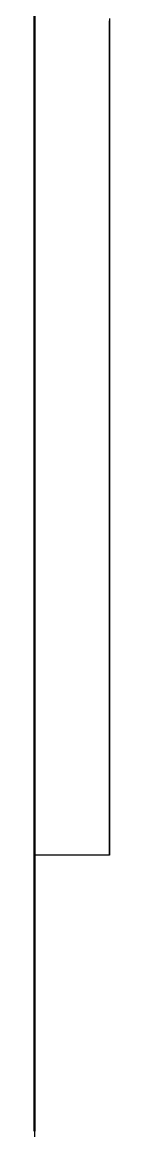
# Model space of a CAD drawing. Header units: millimetres. Extents: x 0 to 594, y 0 to 420.
# Drawn here: x 64 to 64.5, y 214.04 to 221.42 of the extents above; entities that cross this region are included whole.
import ezdxf

# ---------------------------------------------------------------- set-up
doc = ezdxf.new("R2010")
doc.units = ezdxf.units.MM
doc.linetypes.add('ISO02-TRAZOS', pattern=[3.75, 3, -0.75])
doc.layers.add('01-VISIBLE', color=7, linetype='CONTINUOUS', lineweight=50)
doc.layers.add('02-OCULTA', color=4, linetype='ISO02-TRAZOS', lineweight=25)

msp = doc.modelspace()

# ---------------------------------------------------------------- linework, layer by layer
at = {"layer": '01-VISIBLE'}
msp.add_lwpolyline([(64, 214.0375), (64, 214.125), (64, 214.2125), (64, 214.3), (64, 214.3875), (64, 214.475), (64, 214.5625), (64, 214.65), (64, 214.7375), (64, 214.825), (64, 214.9125), (64, 215), (64, 215.0875), (64, 215.175), (64, 215.2625), (64, 215.35), (64, 215.4375), (64, 215.525), (64, 215.6125), (64, 215.7), (64, 215.7875), (64, 215.875), (64, 215.9625), (64, 216.05), (64, 216.1375), (64, 216.225), (64, 216.3125), (64, 216.4), (64, 216.4875), (64, 216.575), (64, 216.6625), (64, 216.75), (64, 216.8375), (64, 216.925), (64, 217.0125), (64, 217.1), (64, 217.1875), (64, 217.275), (64, 217.3625), (64, 217.45), (64, 217.5375), (64, 217.625), (64, 217.7125), (64, 217.8), (64, 217.8875), (64, 217.975), (64, 218.0625), (64, 218.15), (64, 218.2375), (64, 218.325), (64, 218.4125), (64, 218.5), (64, 218.5875), (64, 218.675), (64, 218.7625), (64, 218.85), (64, 218.9375), (64, 219.025), (64, 219.1125), (64, 219.2), (64, 219.2875), (64, 219.375), (64, 219.4625), (64, 219.55), (64, 219.6375), (64, 219.725), (64, 219.8125), (64, 219.9), (64, 219.9875), (64, 220.075), (64, 220.1625), (64, 220.25), (64, 220.3375), (64, 220.425), (64, 220.5125), (64, 220.6), (64, 220.6875), (64, 220.775), (64, 220.8625), (64, 220.95), (64, 221.0375), (64, 221.125), (64, 221.2125), (64, 221.3), (64, 221.3875), (64, 221.475)], dxfattribs=at)
at = {"layer": '02-OCULTA'}
msp.add_line((64.5, 215.875), (64, 215.875), dxfattribs=at)
for points in [[(64, 221.45), (64, 221.4), (64, 221.35), (64, 221.3), (64, 221.25), (64, 221.2), (64, 221.15), (64, 221.1), (64, 221.05), (64, 221), (64, 220.95), (64, 220.9), (64, 220.85), (64, 220.8), (64, 220.75), (64, 220.7), (64, 220.65), (64, 220.6), (64, 220.55), (64, 220.5), (64, 220.45), (64, 220.4), (64, 220.35), (64, 220.3), (64, 220.25), (64, 220.2), (64, 220.15), (64, 220.1), (64, 220.05), (64, 220), (64, 219.95), (64, 219.9), (64, 219.85), (64, 219.8), (64, 219.75), (64, 219.7), (64, 219.65), (64, 219.6), (64, 219.55), (64, 219.5), (64, 219.45), (64, 219.4), (64, 219.35), (64, 219.3), (64, 219.25), (64, 219.2), (64, 219.15), (64, 219.1), (64, 219.05), (64, 219), (64, 218.95), (64, 218.9), (64, 218.85), (64, 218.8), (64, 218.75), (64, 218.7), (64, 218.65), (64, 218.6), (64, 218.55), (64, 218.5), (64, 218.45), (64, 218.4), (64, 218.35), (64, 218.3), (64, 218.25), (64, 218.2), (64, 218.15), (64, 218.1), (64, 218.05), (64, 218), (64, 217.95), (64, 217.9), (64, 217.85), (64, 217.8), (64, 217.75), (64, 217.7), (64, 217.65), (64, 217.6), (64, 217.55), (64, 217.5), (64, 217.45), (64, 217.4), (64, 217.35), (64, 217.3), (64, 217.25), (64, 217.2), (64, 217.15), (64, 217.1), (64, 217.05), (64, 217), (64, 216.95), (64, 216.9), (64, 216.85), (64, 216.8), (64, 216.75), (64, 216.7), (64, 216.65), (64, 216.6), (64, 216.55), (64, 216.5), (64, 216.45), (64, 216.4), (64, 216.35), (64, 216.3), (64, 216.25), (64, 216.2), (64, 216.15), (64, 216.1), (64, 216.05), (64, 216), (64, 215.95), (64, 215.9), (64, 215.85), (64, 215.8), (64, 215.75), (64, 215.7), (64, 215.65), (64, 215.6), (64, 215.55), (64, 215.5), (64, 215.45), (64, 215.4), (64, 215.35), (64, 215.3), (64, 215.25), (64, 215.2), (64, 215.15), (64, 215.1), (64, 215.05), (64, 215), (64, 214.95), (64, 214.9), (64, 214.85), (64, 214.8), (64, 214.75), (64, 214.7), (64, 214.65), (64, 214.6), (64, 214.55), (64, 214.5), (64, 214.45), (64, 214.4), (64, 214.35), (64, 214.3), (64, 214.25), (64, 214.2), (64, 214.15), (64, 214.1), (64, 214.05), (64, 214)], [(64, 221.4395), (64, 221.3893), (64, 221.3392), (64, 221.2891), (64, 221.2389), (64, 221.1888), (64, 221.1387), (64, 221.0885), (64, 221.0384), (64, 220.9883), (64, 220.9381), (64, 220.888), (64, 220.8379), (64, 220.7878), (64, 220.7376), (64, 220.6875), (64, 220.6374), (64, 220.5872), (64, 220.5371), (64, 220.487), (64, 220.4368), (64, 220.3867), (64, 220.3366), (64, 220.2865), (64, 220.2363), (64, 220.1862), (64, 220.1361), (64, 220.0859), (64, 220.0358), (64, 219.9857), (64, 219.9355), (64, 219.8854), (64, 219.8353), (64, 219.7852), (64, 219.735), (64, 219.6849), (64, 219.6348), (64, 219.5846), (64, 219.5345), (64, 219.4844), (64, 219.4342), (64, 219.3841), (64, 219.334), (64, 219.2839), (64, 219.2337), (64, 219.1836), (64, 219.1335), (64, 219.0833), (64, 219.0332), (64, 218.9831), (64, 218.9329), (64, 218.8828), (64, 218.8327), (64, 218.7826), (64, 218.7324), (64, 218.6823), (64, 218.6322), (64, 218.582), (64, 218.5319), (64, 218.4818), (64, 218.4316), (64, 218.3815), (64, 218.3314), (64, 218.2812), (64, 218.2311), (64, 218.181), (64, 218.1309), (64, 218.0807), (64, 218.0306), (64, 217.9805), (64, 217.9303), (64, 217.8802), (64, 217.8301), (64, 217.7799), (64, 217.7298), (64, 217.6797), (64, 217.6296), (64, 217.5794), (64, 217.5293), (64, 217.4792), (64, 217.429), (64, 217.3789), (64, 217.3288), (64, 217.2786), (64, 217.2285), (64, 217.1784), (64, 217.1283), (64, 217.0781), (64, 217.028), (64, 216.9779), (64, 216.9277), (64, 216.8776), (64, 216.8275), (64, 216.7773), (64, 216.7272), (64, 216.6771), (64, 216.627), (64, 216.5768), (64, 216.5267), (64, 216.4766), (64, 216.4264), (64, 216.3763), (64, 216.3262), (64, 216.276), (64, 216.2259), (64, 216.1758), (64, 216.1256), (64, 216.0755), (64, 216.0254), (64, 215.9753), (64, 215.9251), (64, 215.875)], [(64, 215.875), (64, 215.925), (64, 215.975), (64, 216.025), (64, 216.075), (64, 216.125), (64, 216.175), (64, 216.225), (64, 216.275), (64, 216.325), (64, 216.375), (64, 216.425), (64, 216.475), (64, 216.525), (64, 216.575), (64, 216.625), (64, 216.675), (64, 216.725), (64, 216.775), (64, 216.825), (64, 216.875), (64, 216.925), (64, 216.975), (64, 217.025), (64, 217.075), (64, 217.125), (64, 217.175), (64, 217.225), (64, 217.275), (64, 217.325), (64, 217.375), (64, 217.425), (64, 217.475), (64, 217.525), (64, 217.575), (64, 217.625), (64, 217.675), (64, 217.725), (64, 217.775), (64, 217.825), (64, 217.875), (64, 217.925), (64, 217.975), (64, 218.025), (64, 218.075), (64, 218.125), (64, 218.175), (64, 218.225), (64, 218.275), (64, 218.325), (64, 218.375), (64, 218.425), (64, 218.475), (64, 218.525), (64, 218.575), (64, 218.625), (64, 218.675), (64, 218.725), (64, 218.775), (64, 218.825), (64, 218.875), (64, 218.925), (64, 218.975), (64, 219.025), (64, 219.075), (64, 219.125), (64, 219.175), (64, 219.225), (64, 219.275), (64, 219.325), (64, 219.375), (64, 219.425), (64, 219.475), (64, 219.525), (64, 219.575), (64, 219.625), (64, 219.675), (64, 219.725), (64, 219.775), (64, 219.825), (64, 219.875), (64, 219.925), (64, 219.975), (64, 220.025), (64, 220.075), (64, 220.125), (64, 220.175), (64, 220.225), (64, 220.275), (64, 220.325), (64, 220.375), (64, 220.425), (64, 220.475), (64, 220.525), (64, 220.575), (64, 220.625), (64, 220.675), (64, 220.725), (64, 220.775), (64, 220.825), (64, 220.875), (64, 220.925), (64, 220.975), (64, 221.025), (64, 221.075), (64, 221.125), (64, 221.175), (64, 221.225), (64, 221.275), (64, 221.325), (64, 221.375), (64, 221.425)], [(64.5, 221.4395), (64.5, 221.3893), (64.5, 221.3392), (64.5, 221.2891), (64.5, 221.2389), (64.5, 221.1888), (64.5, 221.1387), (64.5, 221.0885), (64.5, 221.0384), (64.5, 220.9883), (64.5, 220.9381), (64.5, 220.888), (64.5, 220.8379), (64.5, 220.7878), (64.5, 220.7376), (64.5, 220.6875), (64.5, 220.6374), (64.5, 220.5872), (64.5, 220.5371), (64.5, 220.487), (64.5, 220.4368), (64.5, 220.3867), (64.5, 220.3366), (64.5, 220.2865), (64.5, 220.2363), (64.5, 220.1862), (64.5, 220.1361), (64.5, 220.0859), (64.5, 220.0358), (64.5, 219.9857), (64.5, 219.9355), (64.5, 219.8854), (64.5, 219.8353), (64.5, 219.7852), (64.5, 219.735), (64.5, 219.6849), (64.5, 219.6348), (64.5, 219.5846), (64.5, 219.5345), (64.5, 219.4844), (64.5, 219.4342), (64.5, 219.3841), (64.5, 219.334), (64.5, 219.2839), (64.5, 219.2337), (64.5, 219.1836), (64.5, 219.1335), (64.5, 219.0833), (64.5, 219.0332), (64.5, 218.9831), (64.5, 218.9329), (64.5, 218.8828), (64.5, 218.8327), (64.5, 218.7826), (64.5, 218.7324), (64.5, 218.6823), (64.5, 218.6322), (64.5, 218.582), (64.5, 218.5319), (64.5, 218.4818), (64.5, 218.4316), (64.5, 218.3815), (64.5, 218.3314), (64.5, 218.2812), (64.5, 218.2311), (64.5, 218.181), (64.5, 218.1309), (64.5, 218.0807), (64.5, 218.0306), (64.5, 217.9805), (64.5, 217.9303), (64.5, 217.8802), (64.5, 217.8301), (64.5, 217.7799), (64.5, 217.7298), (64.5, 217.6797), (64.5, 217.6296), (64.5, 217.5794), (64.5, 217.5293), (64.5, 217.4792), (64.5, 217.429), (64.5, 217.3789), (64.5, 217.3288), (64.5, 217.2786), (64.5, 217.2285), (64.5, 217.1784), (64.5, 217.1283), (64.5, 217.0781), (64.5, 217.028), (64.5, 216.9779), (64.5, 216.9277), (64.5, 216.8776), (64.5, 216.8275), (64.5, 216.7773), (64.5, 216.7272), (64.5, 216.6771), (64.5, 216.627), (64.5, 216.5768), (64.5, 216.5267), (64.5, 216.4766), (64.5, 216.4264), (64.5, 216.3763), (64.5, 216.3262), (64.5, 216.276), (64.5, 216.2259), (64.5, 216.1758), (64.5, 216.1256), (64.5, 216.0755), (64.5, 216.0254), (64.5, 215.9753), (64.5, 215.9251), (64.5, 215.875)], [(64.5, 215.875), (64.5, 215.925), (64.5, 215.975), (64.5, 216.025), (64.5, 216.075), (64.5, 216.125), (64.5, 216.175), (64.5, 216.225), (64.5, 216.275), (64.5, 216.325), (64.5, 216.375), (64.5, 216.425), (64.5, 216.475), (64.5, 216.525), (64.5, 216.575), (64.5, 216.625), (64.5, 216.675), (64.5, 216.725), (64.5, 216.775), (64.5, 216.825), (64.5, 216.875), (64.5, 216.925), (64.5, 216.975), (64.5, 217.025), (64.5, 217.075), (64.5, 217.125), (64.5, 217.175), (64.5, 217.225), (64.5, 217.275), (64.5, 217.325), (64.5, 217.375), (64.5, 217.425), (64.5, 217.475), (64.5, 217.525), (64.5, 217.575), (64.5, 217.625), (64.5, 217.675), (64.5, 217.725), (64.5, 217.775), (64.5, 217.825), (64.5, 217.875), (64.5, 217.925), (64.5, 217.975), (64.5, 218.025), (64.5, 218.075), (64.5, 218.125), (64.5, 218.175), (64.5, 218.225), (64.5, 218.275), (64.5, 218.325), (64.5, 218.375), (64.5, 218.425), (64.5, 218.475), (64.5, 218.525), (64.5, 218.575), (64.5, 218.625), (64.5, 218.675), (64.5, 218.725), (64.5, 218.775), (64.5, 218.825), (64.5, 218.875), (64.5, 218.925), (64.5, 218.975), (64.5, 219.025), (64.5, 219.075), (64.5, 219.125), (64.5, 219.175), (64.5, 219.225), (64.5, 219.275), (64.5, 219.325), (64.5, 219.375), (64.5, 219.425), (64.5, 219.475), (64.5, 219.525), (64.5, 219.575), (64.5, 219.625), (64.5, 219.675), (64.5, 219.725), (64.5, 219.775), (64.5, 219.825), (64.5, 219.875), (64.5, 219.925), (64.5, 219.975), (64.5, 220.025), (64.5, 220.075), (64.5, 220.125), (64.5, 220.175), (64.5, 220.225), (64.5, 220.275), (64.5, 220.325), (64.5, 220.375), (64.5, 220.425), (64.5, 220.475), (64.5, 220.525), (64.5, 220.575), (64.5, 220.625), (64.5, 220.675), (64.5, 220.725), (64.5, 220.775), (64.5, 220.825), (64.5, 220.875), (64.5, 220.925), (64.5, 220.975), (64.5, 221.025), (64.5, 221.075), (64.5, 221.125), (64.5, 221.175), (64.5, 221.225), (64.5, 221.275), (64.5, 221.325), (64.5, 221.375), (64.5, 221.425)]]:
    msp.add_lwpolyline(points, dxfattribs=at)

doc.saveas('drawing.dxf')
